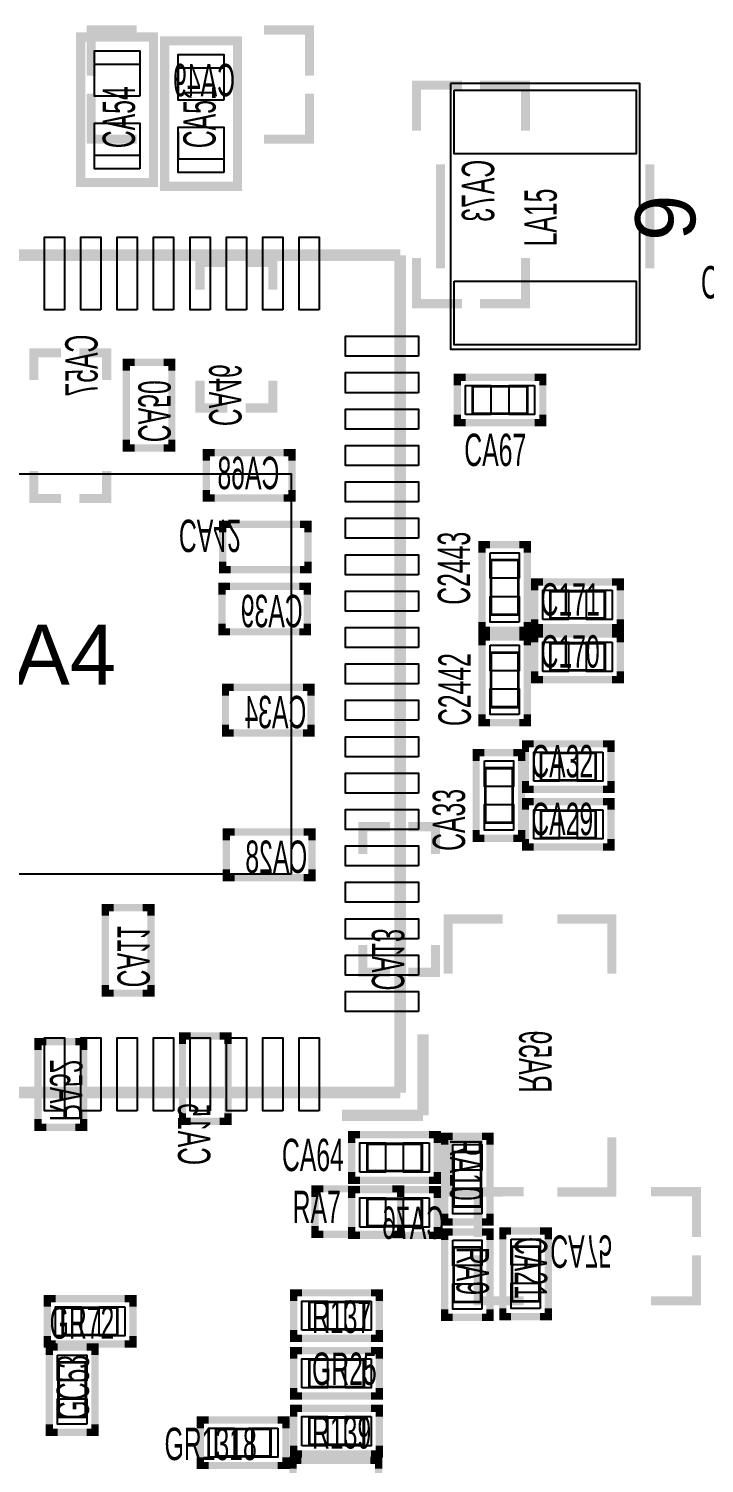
# Model space of a CAD drawing. Extents: x -3.1 to 73.5, y -0.1 to 42.
# Drawn here: x 22.4 to 29.83, y 17.35 to 33.12 of the extents above; entities that cross this region are included whole.
import ezdxf

# ---------------------------------------------------------------- set-up
doc = ezdxf.new("R2010")
doc.units = 0
for name, color, linetype in [('PG_ASSEMBLY_TOP', 111, 'CONTINUOUS'), ('PG_SILKSCREEN_BOTTOM', 140, 'CONTINUOUS'), ('PG_SILKSCREEN_TOP', 254, 'CONTINUOUS'), ('PIN_TOP', 141, 'CONTINUOUS'), ('RD_SILKSCREEN_BOTTOM', 80, 'CONTINUOUS'), ('RD_SILKSCREEN_TOP', 230, 'CONTINUOUS')]:
    doc.layers.add(name, color=color, linetype=linetype)

msp = doc.modelspace()

# ---------------------------------------------------------------- linework, layer by layer
at = {"layer": 'PG_ASSEMBLY_TOP'}
for points, const_width in [([(22.97237, 31.425363), (22.97237, 33.025359), (23.772368, 33.025359), (23.772368, 31.425363), (22.97237, 31.425363)], 0.1), ([(23.895101, 31.384342), (23.895101, 32.984338), (24.695099, 32.984338), (24.695099, 31.384342), (23.895101, 31.384342)], 0.1), ([(17.283659, 30.627142), (26.483666, 30.627142)], 0.127), ([(26.483666, 30.627142), (26.483666, 21.427161)], 0.127), ([(27.281353, 28.886836), (27.881351, 28.886836), (27.881351, 29.186861), (27.281353, 29.186861), (27.281353, 28.886836)], 0.029997), ([(27.782164, 26.677341), (27.782164, 27.277339), (27.48214, 27.277339), (27.48214, 26.677341), (27.782164, 26.677341)], 0.029997), ([(28.132761, 26.63632), (28.732759, 26.63632), (28.732759, 26.936344), (28.132761, 26.936344), (28.132761, 26.63632)], 0.029997), ([(28.132761, 26.06482), (28.732759, 26.06482), (28.732759, 26.364844), (28.132761, 26.364844), (28.132761, 26.06482)], 0.029997), ([(27.48214, 26.261339), (27.48214, 25.661341), (27.782164, 25.661341), (27.782164, 26.261339), (27.48214, 26.261339)], 0.029997), ([(28.630651, 25.158852), (28.030653, 25.158852), (28.030653, 24.858828), (28.630651, 24.858828), (28.630651, 25.158852)], 0.029997), ([(27.41864, 24.991339), (27.41864, 24.391341), (27.718664, 24.391341), (27.718664, 24.991339), (27.41864, 24.991339)], 0.029997), ([(28.630651, 24.523852), (28.030653, 24.523852), (28.030653, 24.223828), (28.630651, 24.223828), (28.630651, 24.523852)], 0.029997), ([(26.483666, 21.427161), (17.283659, 21.427161)], 0.127), ([(26.721079, 20.863712), (26.121081, 20.863712), (26.121081, 20.563688), (26.721079, 20.563688), (26.721079, 20.863712)], 0.029997), ([(27.371192, 20.174941), (27.371192, 20.774939), (27.071168, 20.774939), (27.071168, 20.174941), (27.371192, 20.174941)], 0.029997), ([(26.121081, 19.959168), (26.721079, 19.959168), (26.721079, 20.259192), (26.121081, 20.259192), (26.121081, 19.959168)], 0.029997), ([(27.371192, 19.125921), (27.371192, 19.725919), (27.071168, 19.725919), (27.071168, 19.125921), (27.371192, 19.125921)], 0.029997), ([(28.011704, 19.134277), (28.011704, 19.734276), (27.711679, 19.734276), (27.711679, 19.134277), (28.011704, 19.134277)], 0.029997), ([(22.775901, 18.762828), (23.375899, 18.762828), (23.375899, 19.062852), (22.775901, 19.062852), (22.775901, 18.762828)], 0.029997), ([(25.484049, 18.826328), (26.084047, 18.826328), (26.084047, 19.126352), (25.484049, 19.126352), (25.484049, 18.826328)], 0.029997), ([(23.028351, 17.862042), (23.028351, 18.462041), (22.728326, 18.462041), (22.728326, 17.862042), (23.028351, 17.862042)], 0.029997), ([(25.484049, 18.191328), (26.084047, 18.191328), (26.084047, 18.491352), (25.484049, 18.491352), (25.484049, 18.191328)], 0.029997), ([(25.484049, 17.556328), (26.084047, 17.556328), (26.084047, 17.856352), (25.484049, 17.856352), (25.484049, 17.556328)], 0.029997), ([(24.457889, 17.429328), (25.057887, 17.429328), (25.057887, 17.729352), (24.457889, 17.729352), (24.457889, 17.429328)], 0.029997)]:
    msp.add_lwpolyline(points, dxfattribs=dict(at, const_width=const_width))
for points in [[(23.123449, 32.426046), (23.123449, 32.725766), (23.621263, 32.725766), (23.621263, 32.426046)], [(24.046205, 32.385051), (24.046205, 32.684745), (24.543995, 32.684745), (24.543995, 32.385051)], [(23.621263, 32.02465), (23.621263, 31.724956), (23.123449, 31.724956)], [(23.123449, 31.724956), (23.123449, 32.02465)], [(24.543995, 31.983629), (24.543995, 31.683935), (24.046205, 31.683935)], [(24.046205, 31.683935), (24.046205, 31.983629)]]:
    msp.add_lwpolyline(points, dxfattribs=at)
msp.add_lwpolyline([(27.035252, 32.51454), (27.035252, 29.59354), (29.118052, 29.59354), (29.118052, 32.51454)], close=True, dxfattribs=at)
at = {"layer": 'PG_SILKSCREEN_BOTTOM'}
for points, const_width in [([(23.587481, 33.101839), (23.087482, 33.101839), (23.087482, 32.60184)], 0.1), ([(24.987479, 33.101839), (25.487478, 33.101839), (25.487478, 32.60184)], 0.1), ([(26.661821, 31.995339), (26.661821, 32.495338), (27.16182, 32.495338)], 0.1), ([(27.36182, 32.495338), (27.861844, 32.495338), (27.861844, 31.995339)], 0.1), ([(23.087482, 32.40184), (23.087482, 31.901841), (23.587481, 31.901841)], 0.1), ([(25.487478, 32.40184), (25.487478, 31.901841), (24.987479, 31.901841)], 0.1), ([(24.583669, 30.549164), (24.28367, 30.549164), (24.28367, 30.249165)], 0.1), ([(25.083668, 30.249165), (25.083668, 30.549164), (24.783669, 30.549164)], 0.1), ([(26.661821, 30.595341), (26.661821, 30.095342), (27.16182, 30.095342)], 0.1), ([(27.36182, 30.095342), (27.861844, 30.095342), (27.861844, 30.595341)], 0.1), ([(22.457461, 29.255339), (22.457461, 29.555338), (22.75746, 29.555338)], 0.1), ([(22.95746, 29.555338), (23.257459, 29.555338), (23.257459, 29.255339)], 0.1), ([(23.473639, 28.509163), (23.473639, 29.449166), (23.973663, 29.449166), (23.973663, 28.509163), (23.473639, 28.509163), (23.473639, 28.789173)], 0.08001), ([(23.473639, 29.359174), (23.473639, 29.449166), (23.563656, 29.449166)], 0.08001), ([(23.883645, 29.449166), (23.973663, 29.449166), (23.973663, 29.359174)], 0.08001), ([(24.583669, 28.949167), (24.28367, 28.949167), (24.28367, 29.249167)], 0.1), ([(25.083668, 29.249167), (25.083668, 28.949167), (24.783669, 28.949167)], 0.1), ([(23.563656, 28.509163), (23.473639, 28.509163), (23.473639, 28.599155)], 0.08001), ([(23.973663, 28.599155), (23.973663, 28.509163), (23.883645, 28.509163)], 0.08001), ([(25.29365, 27.959152), (24.353647, 27.959152), (24.353647, 28.459176), (25.29365, 28.459176), (25.29365, 27.959152), (25.013641, 27.959152)], 0.08001), ([(24.353647, 28.369158), (24.353647, 28.459176), (24.443639, 28.459176)], 0.08001), ([(25.203658, 28.459176), (25.29365, 28.459176), (25.29365, 28.369158)], 0.08001), ([(22.457461, 28.255341), (22.457461, 27.955342), (22.75746, 27.955342)], 0.1), ([(22.95746, 27.955342), (23.257459, 27.955342), (23.257459, 28.255341)], 0.1), ([(24.443639, 27.959152), (24.353647, 27.959152), (24.353647, 28.049169)], 0.08001), ([(25.29365, 28.049169), (25.29365, 27.959152), (25.203658, 27.959152)], 0.08001), ([(25.471222, 27.171828), (24.531218, 27.171828), (24.531218, 27.671852), (25.471222, 27.671852), (25.471222, 27.171828), (25.191212, 27.171828)], 0.08001), ([(24.531218, 27.581835), (24.531218, 27.671852), (24.621211, 27.671852)], 0.08001), ([(25.381229, 27.671852), (25.471222, 27.671852), (25.471222, 27.581835)], 0.08001), ([(24.621211, 27.171828), (24.531218, 27.171828), (24.531218, 27.261845)], 0.08001), ([(25.471222, 27.261845), (25.471222, 27.171828), (25.381229, 27.171828)], 0.08001), ([(24.523649, 26.989176), (25.463652, 26.989176), (25.463652, 26.489152), (24.523649, 26.489152), (24.523649, 26.989176), (24.803659, 26.989176)], 0.08001), ([(24.523649, 26.899159), (24.523649, 26.989176), (24.613641, 26.989176)], 0.08001), ([(25.37366, 26.989176), (25.463652, 26.989176), (25.463652, 26.899159)], 0.08001), ([(24.613641, 26.489152), (24.523649, 26.489152), (24.523649, 26.57917)], 0.08001), ([(25.463652, 26.57917), (25.463652, 26.489152), (25.37366, 26.489152)], 0.08001), ([(24.563654, 25.879171), (25.503657, 25.879171), (25.503657, 25.379147), (24.563654, 25.379147), (24.563654, 25.879171), (24.843664, 25.879171)], 0.08001), ([(24.563654, 25.789153), (24.563654, 25.879171), (24.653646, 25.879171)], 0.08001), ([(25.413665, 25.879171), (25.503657, 25.879171), (25.503657, 25.789153)], 0.08001), ([(24.653646, 25.379147), (24.563654, 25.379147), (24.563654, 25.469164)], 0.08001), ([(25.503657, 25.469164), (25.503657, 25.379147), (25.413665, 25.379147)], 0.08001), ([(24.573662, 24.289156), (25.513665, 24.289156), (25.513665, 23.789132), (24.573662, 23.789132), (24.573662, 24.289156), (24.853671, 24.289156)], 0.08001), ([(24.573662, 24.199139), (24.573662, 24.289156), (24.663654, 24.289156)], 0.08001), ([(25.423673, 24.289156), (25.513665, 24.289156), (25.513665, 24.199139)], 0.08001), ([(26.37188, 24.348338), (26.071881, 24.348338), (26.071881, 24.048339)], 0.1), ([(26.871879, 24.048339), (26.871879, 24.348338), (26.57188, 24.348338)], 0.1), ([(24.663654, 23.789132), (24.573662, 23.789132), (24.573662, 23.87915)], 0.08001), ([(25.513665, 23.87915), (25.513665, 23.789132), (25.423673, 23.789132)], 0.08001), ([(23.743666, 23.459161), (23.743666, 22.519157), (23.243642, 22.519157), (23.243642, 23.459161), (23.743666, 23.459161), (23.743666, 23.179151)], 0.08001), ([(23.243642, 23.369168), (23.243642, 23.459161), (23.333659, 23.459161)], 0.08001), ([(23.653648, 23.459161), (23.743666, 23.459161), (23.743666, 23.369168)], 0.08001), ([(27.009522, 22.733838), (27.009522, 23.333837), (27.609521, 23.333837)], 0.1), ([(28.809518, 22.733838), (28.809518, 23.333837), (28.209519, 23.333837)], 0.1), ([(26.37188, 22.748342), (26.071881, 22.748342), (26.071881, 23.048341)], 0.1), ([(26.871879, 23.048341), (26.871879, 22.748342), (26.57188, 22.748342)], 0.1), ([(23.333659, 22.519157), (23.243642, 22.519157), (23.243642, 22.60915)], 0.08001), ([(23.743666, 22.60915), (23.743666, 22.519157), (23.653648, 22.519157)], 0.08001), ([(24.590832, 22.049842), (24.590832, 21.109838), (24.090808, 21.109838), (24.090808, 22.049842), (24.590832, 22.049842), (24.590832, 21.769832)], 0.08001), ([(24.090808, 21.959849), (24.090808, 22.049842), (24.180825, 22.049842)], 0.08001), ([(24.500815, 22.049842), (24.590832, 22.049842), (24.590832, 21.959849)], 0.08001), ([(22.503308, 21.046338), (22.503308, 21.986342), (23.003332, 21.986342), (23.003332, 21.046338), (22.503308, 21.046338), (22.503308, 21.326348)], 0.08001), ([(22.503308, 21.896349), (22.503308, 21.986342), (22.593325, 21.986342)], 0.08001), ([(22.913315, 21.986342), (23.003332, 21.986342), (23.003332, 21.896349)], 0.08001), ([(22.593325, 21.046338), (22.503308, 21.046338), (22.503308, 21.136331)], 0.08001), ([(23.003332, 21.136331), (23.003332, 21.046338), (22.913315, 21.046338)], 0.08001), ([(24.180825, 21.109838), (24.090808, 21.109838), (24.090808, 21.199831)], 0.08001), ([(24.590832, 21.199831), (24.590832, 21.109838), (24.500815, 21.109838)], 0.08001), ([(27.009522, 20.933842), (27.009522, 20.333843), (27.609521, 20.333843)], 0.1), ([(28.809518, 20.933842), (28.809518, 20.333843), (28.209519, 20.333843)], 0.1), ([(25.547218, 20.369352), (26.487222, 20.369352), (26.487222, 19.869328), (25.547218, 19.869328), (25.547218, 20.369352), (25.827228, 20.369352)], 0.08001), ([(25.547218, 20.279335), (25.547218, 20.369352), (25.637211, 20.369352)], 0.08001), ([(26.397229, 20.369352), (26.487222, 20.369352), (26.487222, 20.279335)], 0.08001), ([(27.339442, 19.83834), (27.339442, 20.338339), (27.839441, 20.338339)], 0.1), ([(29.739438, 19.83834), (29.739438, 20.338339), (29.239439, 20.338339)], 0.1), ([(25.637211, 19.869328), (25.547218, 19.869328), (25.547218, 19.959345)], 0.08001), ([(26.487222, 19.959345), (26.487222, 19.869328), (26.397229, 19.869328)], 0.08001), ([(27.839441, 19.138341), (27.339442, 19.138341), (27.339442, 19.63834)], 0.1), ([(29.239439, 19.138341), (29.739438, 19.138341), (29.739438, 19.63834)], 0.1)]:
    msp.add_lwpolyline(points, dxfattribs=dict(at, const_width=const_width))
at = {"layer": 'PG_SILKSCREEN_TOP'}
for points, const_width in [([(22.97237, 32.72536), (22.97237, 33.025359), (23.272369, 33.025359)], 0.1), ([(23.472369, 33.025359), (23.772368, 33.025359), (23.772368, 32.72536)], 0.1), ([(23.895101, 32.684339), (23.895101, 32.984338), (24.1951, 32.984338)], 0.1), ([(24.3951, 32.984338), (24.695099, 32.984338), (24.695099, 32.684339)], 0.1), ([(22.97237, 31.725362), (22.97237, 31.425363), (23.272369, 31.425363)], 0.1), ([(23.472369, 31.425363), (23.772368, 31.425363), (23.772368, 31.725362)], 0.1), ([(23.895101, 31.684341), (23.895101, 31.384342), (24.1951, 31.384342)], 0.1), ([(24.3951, 31.384342), (24.695099, 31.384342), (24.695099, 31.684341)], 0.1), ([(26.92654, 31.625845), (26.92654, 30.485029)], 0.100101), ([(29.226764, 31.625845), (29.226764, 30.485029)], 0.100101), ([(26.483666, 30.627142), (25.843662, 30.627142)], 0.127), ([(26.483666, 29.987164), (26.483666, 30.627142)], 0.127), ([(28.051354, 29.28686), (27.11135, 29.28686), (27.11135, 28.786836), (28.051354, 28.786836), (28.051354, 29.28686), (27.771344, 29.28686)], 0.08001), ([(27.201343, 29.28686), (27.11135, 29.28686), (27.11135, 29.196843)], 0.08001), ([(28.051354, 29.196843), (28.051354, 29.28686), (27.961361, 29.28686)], 0.08001), ([(27.11135, 28.876854), (27.11135, 28.786836), (27.201343, 28.786836)], 0.08001), ([(27.961361, 28.786836), (28.051354, 28.786836), (28.051354, 28.876854)], 0.08001), ([(27.38214, 27.447342), (27.38214, 26.507338), (27.882164, 26.507338), (27.882164, 27.447342), (27.38214, 27.447342), (27.38214, 27.167332)], 0.08001), ([(27.472157, 27.447342), (27.38214, 27.447342), (27.38214, 27.357349)], 0.08001), ([(27.882164, 27.357349), (27.882164, 27.447342), (27.792147, 27.447342)], 0.08001), ([(28.902762, 27.036344), (27.962758, 27.036344), (27.962758, 26.53632), (28.902762, 26.53632), (28.902762, 27.036344), (28.622752, 27.036344)], 0.08001), ([(28.052751, 27.036344), (27.962758, 27.036344), (27.962758, 26.946327)], 0.08001), ([(28.902762, 26.946327), (28.902762, 27.036344), (28.812769, 27.036344)], 0.08001), ([(27.962758, 26.626337), (27.962758, 26.53632), (28.052751, 26.53632)], 0.08001), ([(28.812769, 26.53632), (28.902762, 26.53632), (28.902762, 26.626337)], 0.08001), ([(27.38214, 26.597331), (27.38214, 26.507338), (27.472157, 26.507338)], 0.08001), ([(27.792147, 26.507338), (27.882164, 26.507338), (27.882164, 26.597331)], 0.08001), ([(28.902762, 26.464844), (27.962758, 26.464844), (27.962758, 25.96482), (28.902762, 25.96482), (28.902762, 26.464844), (28.622752, 26.464844)], 0.08001), ([(28.052751, 26.464844), (27.962758, 26.464844), (27.962758, 26.374827)], 0.08001), ([(28.902762, 26.374827), (28.902762, 26.464844), (28.812769, 26.464844)], 0.08001), ([(27.882164, 25.491338), (27.882164, 26.431342), (27.38214, 26.431342), (27.38214, 25.491338), (27.882164, 25.491338), (27.882164, 25.771348)], 0.08001), ([(27.472157, 26.431342), (27.38214, 26.431342), (27.38214, 26.341349)], 0.08001), ([(27.882164, 26.341349), (27.882164, 26.431342), (27.792147, 26.431342)], 0.08001), ([(27.962758, 26.054837), (27.962758, 25.96482), (28.052751, 25.96482)], 0.08001), ([(28.812769, 25.96482), (28.902762, 25.96482), (28.902762, 26.054837)], 0.08001), ([(27.38214, 25.581331), (27.38214, 25.491338), (27.472157, 25.491338)], 0.08001), ([(27.792147, 25.491338), (27.882164, 25.491338), (27.882164, 25.581331)], 0.08001), ([(27.86065, 24.758828), (28.800654, 24.758828), (28.800654, 25.258852), (27.86065, 25.258852), (27.86065, 24.758828), (28.14066, 24.758828)], 0.08001), ([(27.950643, 25.258852), (27.86065, 25.258852), (27.86065, 25.168835)], 0.08001), ([(28.800654, 25.168835), (28.800654, 25.258852), (28.710661, 25.258852)], 0.08001), ([(27.818664, 24.221338), (27.818664, 25.161342), (27.31864, 25.161342), (27.31864, 24.221338), (27.818664, 24.221338), (27.818664, 24.501348)], 0.08001), ([(27.408657, 25.161342), (27.31864, 25.161342), (27.31864, 25.071349)], 0.08001), ([(27.818664, 25.071349), (27.818664, 25.161342), (27.728647, 25.161342)], 0.08001), ([(27.86065, 24.848845), (27.86065, 24.758828), (27.950643, 24.758828)], 0.08001), ([(28.710661, 24.758828), (28.800654, 24.758828), (28.800654, 24.848845)], 0.08001), ([(27.86065, 24.123828), (28.800654, 24.123828), (28.800654, 24.623852), (27.86065, 24.623852), (27.86065, 24.123828), (28.14066, 24.123828)], 0.08001), ([(27.950643, 24.623852), (27.86065, 24.623852), (27.86065, 24.533835)], 0.08001), ([(28.800654, 24.533835), (28.800654, 24.623852), (28.710661, 24.623852)], 0.08001), ([(27.31864, 24.311331), (27.31864, 24.221338), (27.408657, 24.221338)], 0.08001), ([(27.728647, 24.221338), (27.818664, 24.221338), (27.818664, 24.311331)], 0.08001), ([(27.86065, 24.213845), (27.86065, 24.123828), (27.950643, 24.123828)], 0.08001), ([(28.710661, 24.123828), (28.800654, 24.123828), (28.800654, 24.213845)], 0.08001), ([(26.483666, 21.427161), (26.483666, 22.067164)], 0.127), ([(26.733652, 21.177148), (26.733652, 22.067164)], 0.127), ([(25.843662, 21.427161), (26.483666, 21.427161)], 0.127), ([(25.843662, 21.177148), (26.733652, 21.177148)], 0.127), ([(25.951078, 20.463688), (26.891082, 20.463688), (26.891082, 20.963712), (25.951078, 20.963712), (25.951078, 20.463688), (26.231088, 20.463688)], 0.08001), ([(26.041071, 20.963712), (25.951078, 20.963712), (25.951078, 20.873695)], 0.08001), ([(26.891082, 20.873695), (26.891082, 20.963712), (26.801089, 20.963712)], 0.08001), ([(26.971168, 20.944942), (26.971168, 20.004938), (27.471192, 20.004938), (27.471192, 20.944942), (26.971168, 20.944942), (26.971168, 20.664932)], 0.08001), ([(27.061185, 20.944942), (26.971168, 20.944942), (26.971168, 20.854949)], 0.08001), ([(27.471192, 20.854949), (27.471192, 20.944942), (27.381175, 20.944942)], 0.08001), ([(25.951078, 20.553705), (25.951078, 20.463688), (26.041071, 20.463688)], 0.08001), ([(26.801089, 20.463688), (26.891082, 20.463688), (26.891082, 20.553705)], 0.08001), ([(26.891082, 20.359192), (25.951078, 20.359192), (25.951078, 19.859168), (26.891082, 19.859168), (26.891082, 20.359192), (26.611072, 20.359192)], 0.08001), ([(26.041071, 20.359192), (25.951078, 20.359192), (25.951078, 20.269175)], 0.08001), ([(26.891082, 20.269175), (26.891082, 20.359192), (26.801089, 20.359192)], 0.08001), ([(26.971168, 20.094931), (26.971168, 20.004938), (27.061185, 20.004938)], 0.08001), ([(27.381175, 20.004938), (27.471192, 20.004938), (27.471192, 20.094931)], 0.08001), ([(25.951078, 19.949185), (25.951078, 19.859168), (26.041071, 19.859168)], 0.08001), ([(26.801089, 19.859168), (26.891082, 19.859168), (26.891082, 19.949185)], 0.08001), ([(26.971168, 19.895922), (26.971168, 18.955918), (27.471192, 18.955918), (27.471192, 19.895922), (26.971168, 19.895922), (26.971168, 19.615912)], 0.08001), ([(27.061185, 19.895922), (26.971168, 19.895922), (26.971168, 19.805929)], 0.08001), ([(27.471192, 19.805929), (27.471192, 19.895922), (27.381175, 19.895922)], 0.08001), ([(27.61168, 19.904278), (27.61168, 18.964275), (28.111704, 18.964275), (28.111704, 19.904278), (27.61168, 19.904278), (27.61168, 19.624269)], 0.08001), ([(27.701697, 19.904278), (27.61168, 19.904278), (27.61168, 19.814286)], 0.08001), ([(28.111704, 19.814286), (28.111704, 19.904278), (28.021686, 19.904278)], 0.08001), ([(26.25405, 19.226352), (25.314046, 19.226352), (25.314046, 18.726328), (26.25405, 18.726328), (26.25405, 19.226352), (25.97404, 19.226352)], 0.08001), ([(25.404039, 19.226352), (25.314046, 19.226352), (25.314046, 19.136335)], 0.08001), ([(26.25405, 19.136335), (26.25405, 19.226352), (26.164057, 19.226352)], 0.08001), ([(23.545902, 19.162852), (22.605898, 19.162852), (22.605898, 18.662828), (23.545902, 18.662828), (23.545902, 19.162852), (23.265892, 19.162852)], 0.08001), ([(22.695891, 19.162852), (22.605898, 19.162852), (22.605898, 19.072835)], 0.08001), ([(23.545902, 19.072835), (23.545902, 19.162852), (23.455909, 19.162852)], 0.08001), ([(26.971168, 19.045911), (26.971168, 18.955918), (27.061185, 18.955918)], 0.08001), ([(27.381175, 18.955918), (27.471192, 18.955918), (27.471192, 19.045911)], 0.08001), ([(27.61168, 19.054267), (27.61168, 18.964275), (27.701697, 18.964275)], 0.08001), ([(28.021686, 18.964275), (28.111704, 18.964275), (28.111704, 19.054267)], 0.08001), ([(22.605898, 18.752845), (22.605898, 18.662828), (22.695891, 18.662828)], 0.08001), ([(23.455909, 18.662828), (23.545902, 18.662828), (23.545902, 18.752845)], 0.08001), ([(25.314046, 18.816345), (25.314046, 18.726328), (25.404039, 18.726328)], 0.08001), ([(26.164057, 18.726328), (26.25405, 18.726328), (26.25405, 18.816345)], 0.08001), ([(22.628327, 18.632043), (22.628327, 17.69204), (23.128351, 17.69204), (23.128351, 18.632043), (22.628327, 18.632043), (22.628327, 18.352033)], 0.08001), ([(22.718344, 18.632043), (22.628327, 18.632043), (22.628327, 18.542051)], 0.08001), ([(23.128351, 18.542051), (23.128351, 18.632043), (23.038333, 18.632043)], 0.08001), ([(26.25405, 18.591352), (25.314046, 18.591352), (25.314046, 18.091328), (26.25405, 18.091328), (26.25405, 18.591352), (25.97404, 18.591352)], 0.08001), ([(25.404039, 18.591352), (25.314046, 18.591352), (25.314046, 18.501335)], 0.08001), ([(26.25405, 18.501335), (26.25405, 18.591352), (26.164057, 18.591352)], 0.08001), ([(25.314046, 18.181345), (25.314046, 18.091328), (25.404039, 18.091328)], 0.08001), ([(26.164057, 18.091328), (26.25405, 18.091328), (26.25405, 18.181345)], 0.08001), ([(26.25405, 17.956352), (25.314046, 17.956352), (25.314046, 17.456328), (26.25405, 17.456328), (26.25405, 17.956352), (25.97404, 17.956352)], 0.08001), ([(25.404039, 17.956352), (25.314046, 17.956352), (25.314046, 17.866335)], 0.08001), ([(26.25405, 17.866335), (26.25405, 17.956352), (26.164057, 17.956352)], 0.08001), ([(22.628327, 17.782032), (22.628327, 17.69204), (22.718344, 17.69204)], 0.08001), ([(23.038333, 17.69204), (23.128351, 17.69204), (23.128351, 17.782032)], 0.08001), ([(25.22789, 17.829352), (24.287886, 17.829352), (24.287886, 17.329328), (25.22789, 17.329328), (25.22789, 17.829352), (24.94788, 17.829352)], 0.08001), ([(24.377879, 17.829352), (24.287886, 17.829352), (24.287886, 17.739335)], 0.08001), ([(25.22789, 17.739335), (25.22789, 17.829352), (25.137897, 17.829352)], 0.08001), ([(25.314046, 17.546345), (25.314046, 17.456328), (25.404039, 17.456328)], 0.08001), ([(26.164057, 17.456328), (26.25405, 17.456328), (26.25405, 17.546345)], 0.08001), ([(24.287886, 17.419345), (24.287886, 17.329328), (24.377879, 17.329328)], 0.08001), ([(25.137897, 17.329328), (25.22789, 17.329328), (25.22789, 17.419345)], 0.08001), ([(26.245922, 17.384852), (25.305918, 17.384852), (25.305918, 16.884828), (26.245922, 16.884828), (26.245922, 17.384852), (25.965912, 17.384852)], 0.08001), ([(25.395911, 17.384852), (25.305918, 17.384852), (25.305918, 17.294835)], 0.08001), ([(26.245922, 17.294835), (26.245922, 17.384852), (26.155929, 17.384852)], 0.08001)]:
    msp.add_lwpolyline(points, dxfattribs=dict(at, const_width=const_width))
at = {"layer": 'PIN_TOP'}
for points in [[(23.622571, 32.373964), (23.122166, 32.373964), (23.122166, 32.874369), (23.622571, 32.874369)], [(24.545303, 32.332943), (24.044897, 32.332943), (24.044897, 32.833348), (24.545303, 32.833348)], [(27.076654, 32.44135), (29.07665, 32.44135), (29.07665, 31.741351), (27.076654, 31.741351)], [(23.622571, 31.576353), (23.122166, 31.576353), (23.122166, 32.076758), (23.622571, 32.076758)], [(24.545303, 31.535332), (24.044897, 31.535332), (24.044897, 32.035737), (24.545303, 32.035737)], [(22.793643, 30.027143), (22.573653, 30.027143), (22.573653, 30.827142), (22.793643, 30.827142)], [(23.193642, 30.027143), (22.973652, 30.027143), (22.973652, 30.827142), (23.193642, 30.827142)], [(23.593641, 30.027143), (23.373651, 30.027143), (23.373651, 30.827142), (23.593641, 30.827142)], [(23.99364, 30.027143), (23.773651, 30.027143), (23.773651, 30.827142), (23.99364, 30.827142)], [(24.393639, 30.027143), (24.17365, 30.027143), (24.17365, 30.827142), (24.393639, 30.827142)], [(24.793639, 30.027143), (24.573649, 30.027143), (24.573649, 30.827142), (24.793639, 30.827142)], [(25.193638, 30.027143), (24.973648, 30.027143), (24.973648, 30.827142), (25.193638, 30.827142)], [(25.593637, 30.027143), (25.373647, 30.027143), (25.373647, 30.827142), (25.593637, 30.827142)], [(27.076654, 30.341329), (29.07665, 30.341329), (29.07665, 29.64133), (27.076654, 29.64133)], [(26.68364, 29.517149), (25.883641, 29.517149), (25.883641, 29.737139), (26.68364, 29.737139)], [(26.68364, 29.11715), (25.883641, 29.11715), (25.883641, 29.33714), (26.68364, 29.33714)], [(27.201343, 28.876854), (27.201343, 29.196843), (27.481352, 29.196843), (27.481352, 28.876854)], [(27.961361, 29.196843), (27.961361, 28.876854), (27.681352, 28.876854), (27.681352, 29.196843)], [(26.68364, 28.717151), (25.883641, 28.717151), (25.883641, 28.93714), (26.68364, 28.93714)], [(26.68364, 28.317152), (25.883641, 28.317152), (25.883641, 28.537141), (26.68364, 28.537141)], [(25.283655, 23.827156), (18.483643, 23.827156), (18.483643, 28.227147), (25.283655, 28.227147)], [(26.68364, 27.917153), (25.883641, 27.917153), (25.883641, 28.137142), (26.68364, 28.137142)], [(26.68364, 27.517153), (25.883641, 27.517153), (25.883641, 27.737143), (26.68364, 27.737143)], [(26.68364, 27.117154), (25.883641, 27.117154), (25.883641, 27.337144), (26.68364, 27.337144)], [(27.472157, 27.357349), (27.792147, 27.357349), (27.792147, 27.07734), (27.472157, 27.07734)], [(26.68364, 26.717155), (25.883641, 26.717155), (25.883641, 26.937144), (26.68364, 26.937144)], [(27.792147, 26.597331), (27.472157, 26.597331), (27.472157, 26.87734), (27.792147, 26.87734)], [(28.052751, 26.626337), (28.052751, 26.946327), (28.33276, 26.946327), (28.33276, 26.626337)], [(28.812769, 26.946327), (28.812769, 26.626337), (28.53276, 26.626337), (28.53276, 26.946327)], [(26.68364, 26.317156), (25.883641, 26.317156), (25.883641, 26.537145), (26.68364, 26.537145)], [(27.472157, 26.341349), (27.792147, 26.341349), (27.792147, 26.06134), (27.472157, 26.06134)], [(28.052751, 26.054837), (28.052751, 26.374827), (28.33276, 26.374827), (28.33276, 26.054837)], [(28.812769, 26.374827), (28.812769, 26.054837), (28.53276, 26.054837), (28.53276, 26.374827)], [(26.68364, 25.917157), (25.883641, 25.917157), (25.883641, 26.137146), (26.68364, 26.137146)], [(27.792147, 25.581331), (27.472157, 25.581331), (27.472157, 25.86134), (27.792147, 25.86134)], [(26.68364, 25.517157), (25.883641, 25.517157), (25.883641, 25.737147), (26.68364, 25.737147)], [(26.68364, 25.117158), (25.883641, 25.117158), (25.883641, 25.337148), (26.68364, 25.337148)], [(27.408657, 25.071349), (27.728647, 25.071349), (27.728647, 24.79134), (27.408657, 24.79134)], [(27.950643, 24.848845), (27.950643, 25.168835), (28.230652, 25.168835), (28.230652, 24.848845)], [(28.710661, 25.168835), (28.710661, 24.848845), (28.430652, 24.848845), (28.430652, 25.168835)], [(26.68364, 24.717159), (25.883641, 24.717159), (25.883641, 24.937148), (26.68364, 24.937148)], [(27.728647, 24.311331), (27.408657, 24.311331), (27.408657, 24.59134), (27.728647, 24.59134)], [(26.68364, 24.31716), (25.883641, 24.31716), (25.883641, 24.537149), (26.68364, 24.537149)], [(27.950643, 24.213845), (27.950643, 24.533835), (28.230652, 24.533835), (28.230652, 24.213845)], [(28.710661, 24.533835), (28.710661, 24.213845), (28.430652, 24.213845), (28.430652, 24.533835)], [(26.68364, 23.917161), (25.883641, 23.917161), (25.883641, 24.13715), (26.68364, 24.13715)], [(26.68364, 23.517161), (25.883641, 23.517161), (25.883641, 23.737151), (26.68364, 23.737151)], [(26.68364, 23.117162), (25.883641, 23.117162), (25.883641, 23.337152), (26.68364, 23.337152)], [(26.68364, 22.717163), (25.883641, 22.717163), (25.883641, 22.937152), (26.68364, 22.937152)], [(26.68364, 22.317164), (25.883641, 22.317164), (25.883641, 22.537153), (26.68364, 22.537153)], [(22.793643, 21.227161), (22.573653, 21.227161), (22.573653, 22.027159), (22.793643, 22.027159)], [(23.193642, 21.227161), (22.973652, 21.227161), (22.973652, 22.027159), (23.193642, 22.027159)], [(23.593641, 21.227161), (23.373651, 21.227161), (23.373651, 22.027159), (23.593641, 22.027159)], [(23.99364, 21.227161), (23.773651, 21.227161), (23.773651, 22.027159), (23.99364, 22.027159)], [(24.393639, 21.227161), (24.17365, 21.227161), (24.17365, 22.027159), (24.393639, 22.027159)], [(24.793639, 21.227161), (24.573649, 21.227161), (24.573649, 22.027159), (24.793639, 22.027159)], [(25.193638, 21.227161), (24.973648, 21.227161), (24.973648, 22.027159), (25.193638, 22.027159)], [(25.593637, 21.227161), (25.373647, 21.227161), (25.373647, 22.027159), (25.593637, 22.027159)], [(26.041071, 20.553705), (26.041071, 20.873695), (26.32108, 20.873695), (26.32108, 20.553705)], [(26.801089, 20.873695), (26.801089, 20.553705), (26.52108, 20.553705), (26.52108, 20.873695)], [(27.061185, 20.854949), (27.381175, 20.854949), (27.381175, 20.57494), (27.061185, 20.57494)], [(27.381175, 20.094931), (27.061185, 20.094931), (27.061185, 20.37494), (27.381175, 20.37494)], [(26.041071, 19.949185), (26.041071, 20.269175), (26.32108, 20.269175), (26.32108, 19.949185)], [(26.801089, 20.269175), (26.801089, 19.949185), (26.52108, 19.949185), (26.52108, 20.269175)], [(27.061185, 19.805929), (27.381175, 19.805929), (27.381175, 19.52592), (27.061185, 19.52592)], [(27.701697, 19.814286), (28.021686, 19.814286), (28.021686, 19.534276), (27.701697, 19.534276)], [(27.381175, 19.045911), (27.061185, 19.045911), (27.061185, 19.32592), (27.381175, 19.32592)], [(28.021686, 19.054267), (27.701697, 19.054267), (27.701697, 19.334277), (28.021686, 19.334277)], [(25.404039, 18.816345), (25.404039, 19.136335), (25.684048, 19.136335), (25.684048, 18.816345)], [(26.164057, 19.136335), (26.164057, 18.816345), (25.884048, 18.816345), (25.884048, 19.136335)], [(22.695891, 18.752845), (22.695891, 19.072835), (22.9759, 19.072835), (22.9759, 18.752845)], [(23.455909, 19.072835), (23.455909, 18.752845), (23.1759, 18.752845), (23.1759, 19.072835)], [(22.718344, 18.542051), (23.038333, 18.542051), (23.038333, 18.262041), (22.718344, 18.262041)], [(25.404039, 18.181345), (25.404039, 18.501335), (25.684048, 18.501335), (25.684048, 18.181345)], [(26.164057, 18.501335), (26.164057, 18.181345), (25.884048, 18.181345), (25.884048, 18.501335)], [(23.038333, 17.782032), (22.718344, 17.782032), (22.718344, 18.062042), (23.038333, 18.062042)], [(25.404039, 17.546345), (25.404039, 17.866335), (25.684048, 17.866335), (25.684048, 17.546345)], [(26.164057, 17.866335), (26.164057, 17.546345), (25.884048, 17.546345), (25.884048, 17.866335)], [(24.377879, 17.419345), (24.377879, 17.739335), (24.657888, 17.739335), (24.657888, 17.419345)], [(25.137897, 17.739335), (25.137897, 17.419345), (24.857888, 17.419345), (24.857888, 17.739335)]]:
    msp.add_lwpolyline(points, close=True, dxfattribs=at)

# ---------------------------------------------------------------- texts
at = {"layer": 'PG_SILKSCREEN_TOP', "width": 1.038462}
msp.add_text('6', height=0.6604, rotation=270, dxfattribs=at).set_placement((29.06649, 31.296331))
at = {"layer": 'RD_SILKSCREEN_BOTTOM', "text_generation_flag": 2, "width": 0.572143}
for s, p in [('CA49', (24.66848, 32.374332)), ('CA68', (25.15616, 28.05684)), ('CA39', (25.412395, 26.540181)), ('CA34', (25.452375, 25.430175)), ('CA28', (25.462357, 23.840186)), ('CA76', (26.967231, 19.819341))]:
    msp.add_text(s, height=0.3556, dxfattribs=at).set_placement(p)
for s, rotation, p in [('CA73', 90, (27.516328, 31.67634)), ('CA57', 90, (23.157459, 29.755338)), ('CA46', 270, (24.38367, 28.749168)), ('CA50', 270, (23.605134, 28.572384)), ('CA42', 180, (24.051209, 27.721839)), ('CA11', 270, (23.375137, 22.582378)), ('CA13', 270, (26.171881, 22.548342)), ('RA59', 270, (27.790978, 21.427059)), ('RA52', 270, (22.634753, 21.109584)), ('CA15', 270, (24.040821, 20.629829)), ('CA75', 180, (28.132659, 19.856882))]:
    msp.add_text(s, height=0.3556, rotation=rotation, dxfattribs=at).set_placement(p)
at = {"layer": 'RD_SILKSCREEN_TOP', "width": 0.572143}
for s, rotation, p in [('CA54', 90, (23.56866, 31.80334)), ('CA51', 90, (24.45512, 31.80334)), ('LA15', 90, (28.20416, 30.72384)), ('C2443', 90, (27.25166, 26.78684)), ('C2442', 90, (27.259636, 25.453924)), ('CA33', 90, (27.196034, 24.082121)), ('RA10', 270, (27.030172, 20.91944)), ('RA9', 270, (27.102638, 19.730999)), ('CA21', 270, (27.74315, 19.841058)), ('GC53', 90, (23.0632, 17.83334))]:
    msp.add_text(s, height=0.3556, rotation=rotation, dxfattribs=at).set_placement(p)
at = {"layer": 'RD_SILKSCREEN_TOP'}
for s, height, width, p in [('C7218', 0.3556, 0.572143, (29.78912, 30.15234)), ('CA67', 0.3556, 0.572143, (27.18816, 28.31084)), ('C171', 0.3556, 0.572143, (28.025979, 26.667739)), ('UA4', 0.6604, 1.038462, (21.578595, 25.90861)), ('C170', 0.3556, 0.572143, (28.025979, 26.09629)), ('CA32', 0.3556, 0.572143, (27.923871, 24.890222)), ('CA29', 0.3556, 0.572143, (27.923896, 24.255273)), ('CA64', 0.3556, 0.572143, (25.1841, 20.56384)), ('RA7', 0.3556, 0.572143, (25.30094, 19.99234)), ('GR72', 0.3556, 0.572143, (22.630892, 18.72234)), ('R137', 0.3556, 0.572143, (25.5143, 18.78584)), ('GR25', 0.3556, 0.572143, (25.5143, 18.21434)), ('R139', 0.3556, 0.572143, (25.5143, 17.51584)), ('GR1318', 0.3556, 0.572143, (23.89378, 17.38884))]:
    msp.add_text(s, height=height, dxfattribs=dict(at, width=width)).set_placement(p)

doc.saveas('drawing.dxf')
